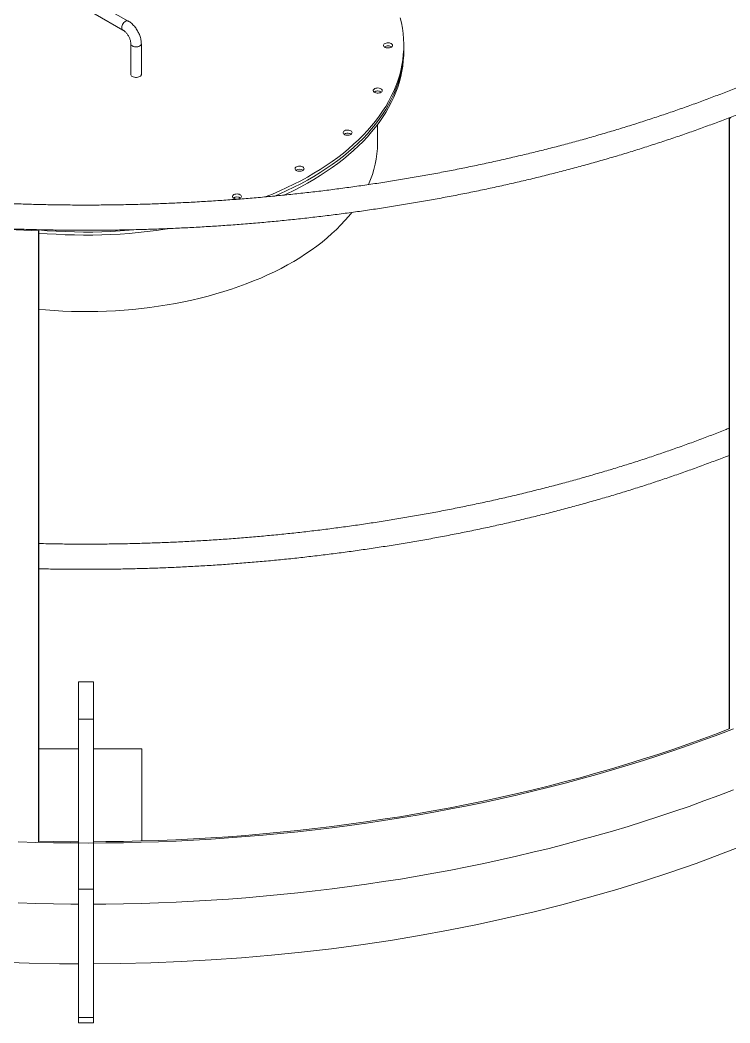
# Model space of a CAD drawing. Header units: millimetres. Extents: x 26816 to 90584, y 11074 to 56542.
# Drawn here: x 41623 to 42572, y 49100 to 50440 of the extents above; entities that cross this region are included whole.
import ezdxf

# ---------------------------------------------------------------- set-up
doc = ezdxf.new("R2010")
doc.units = ezdxf.units.MM
doc.layers.add('MAU_CAM', color=30, linetype='Continuous')

msp = doc.modelspace()

# ---------------------------------------------------------------- linework, layer by layer
at = {"layer": 'MAU_CAM', "linetype": 'Continuous', "lineweight": 0}
for p, q in [((41767, 50438.8), (41660.9, 50500.1)), ((41654, 50487.9), (41760, 50426.7)), ((41770.7, 50408.3), (41770.7, 50367.4)), ((41784.7, 50367.4), (41784.7, 50408.3)), ((42135.5, 50402.1), (42135.5, 50406.2)), ((42135.5, 50398.1), (42135.5, 50402.1)), ((42570.4, 50309.5), (42570.4, 49492.7)), ((42570.8, 50309.6), (42570.8, 49492.8)), ((42571.3, 50309.8), (42572.6, 50308.8)), ((42100.5, 50275.6), (42100.5, 50300.6)), ((41647.4, 50158.3), (41597.5, 50160.4)), ((41647.6, 50160), (41647.4, 50158.3)), ((41647.4, 50158.3), (41647.4, 49341.8)), ((41647.6, 50160), (41647.6, 49342.7)), ((41647.6, 49342.7), (41647.6, 50159.9)), ((41720.5, 49555.7), (41700.5, 49555.7)), ((41700.5, 49505.9), (41700.5, 49555.7)), ((41720.5, 49505.9), (41720.5, 49555.7)), ((41720.5, 49505.9), (41700.5, 49505.9)), ((41700.5, 49340.7), (41700.5, 49505.9)), ((41720.5, 49340.7), (41720.5, 49505.9)), ((41700.5, 49466), (41647.6, 49466)), ((41785.5, 49466), (41720.5, 49466)), ((41785.5, 49343), (41785.5, 49466)), ((41700.5, 49278.4), (41700.5, 49339.7)), ((41720.5, 49278.4), (41720.5, 49339.7)), ((41720.5, 49278.4), (41700.5, 49278.4)), ((41700.5, 49107), (41700.5, 49278.4)), ((41720.5, 49107), (41720.5, 49278.4)), ((41720.5, 49107), (41700.5, 49107)), ((41700.5, 49099.8), (41700.5, 49107)), ((41720.5, 49099.8), (41700.5, 49099.8)), ((41720.5, 49099.8), (41720.5, 49107))]:
    msp.add_line(p, q, dxfattribs=at)
at = {"layer": 'MAU_CAM', "linetype": 'Continuous', "lineweight": 0, "flags": 128}
for points in [[(41767, 50438.8), (41766.6, 50439), (41765.7, 50439.2), (41764.6, 50439), (41763.5, 50438.5), (41762.4, 50437.7), (41761.4, 50436.7), (41760.4, 50435.5), (41759.6, 50434.1), (41759.1, 50432.7), (41758.7, 50431.3), (41758.6, 50429.9), (41758.7, 50428.7), (41759.1, 50427.7), (41759.6, 50427), (41760, 50426.7)], [(41950.4, 50203.7), (41959.8, 50207.5), (41969.6, 50211.8), (41979.2, 50216.1), (41988.6, 50220.7), (41997.7, 50225.4), (42006.6, 50230.3), (42015.3, 50235.3), (42023.7, 50240.4), (42031.9, 50245.7), (42039.7, 50251.1), (42047.3, 50256.6), (42054.7, 50262.3), (42061.7, 50268.1), (42068.5, 50274), (42074.9, 50280), (42081.1, 50286.1), (42086.9, 50292.3), (42092.4, 50298.6), (42097.7, 50305), (42102.5, 50311.5), (42107.1, 50318.1), (42111.3, 50324.7), (42115.2, 50331.4), (42118.8, 50338.2), (42122, 50345), (42124.9, 50351.9), (42127.5, 50358.8), (42129.7, 50365.7), (42131.5, 50372.7), (42133, 50379.8), (42134.1, 50386.8), (42134.9, 50393.9), (42135.4, 50400.9), (42135.5, 50408), (42135.2, 50415.1), (42134.6, 50422.1), (42133.6, 50429.2), (42132.3, 50436.2), (42130.6, 50443.2)], [(42118.7, 50408.7), (42117.5, 50409.2), (42116.2, 50409.5), (42114.7, 50409.7), (42113.2, 50409.6), (42111.8, 50409.3), (42110.5, 50408.8), (42109.5, 50408.2), (42108.8, 50407.4), (42108.5, 50406.5), (42108.6, 50405.7), (42109, 50404.8), (42109.7, 50404.1), (42110.8, 50403.5), (42112.1, 50403), (42113.5, 50402.8), (42115, 50402.8), (42116.5, 50403), (42117.9, 50403.4), (42119, 50403.9), (42119.8, 50404.6), (42120.3, 50405.5), (42120.5, 50406.3), (42120.2, 50407.2), (42119.6, 50408), (42118.7, 50408.7)], [(41784.7, 50408.3), (41784.6, 50407.8), (41784.3, 50406.9), (41783.6, 50406.1), (41782.6, 50405.4), (41781.4, 50404.8), (41780, 50404.5), (41778.4, 50404.3), (41776.9, 50404.3), (41775.3, 50404.5), (41773.9, 50404.8), (41772.7, 50405.4), (41771.7, 50406.1), (41771.1, 50406.9), (41770.7, 50407.8), (41770.7, 50408.3)], [(41963.2, 50204.9), (41969.6, 50207.7), (41979.2, 50212.1), (41988.6, 50216.6), (41997.7, 50221.3), (42006.6, 50226.2), (42015.3, 50231.2), (42023.7, 50236.3), (42031.9, 50241.6), (42039.7, 50247), (42047.3, 50252.5), (42054.7, 50258.2), (42061.7, 50264), (42068.5, 50269.9), (42074.9, 50275.9), (42081.1, 50282), (42086.9, 50288.2), (42092.4, 50294.6), (42097.7, 50300.9), (42102.5, 50307.4), (42107.1, 50314), (42111.3, 50320.6), (42115.2, 50327.3), (42118.8, 50334.1), (42122, 50340.9), (42124.9, 50347.8), (42127.5, 50354.7), (42129.7, 50361.7), (42131.5, 50368.7), (42133, 50375.7), (42134.1, 50382.7), (42134.9, 50389.8), (42135.4, 50396.8), (42135.5, 50402.1)], [(41963.2, 50204.9), (41969.6, 50207.7), (41979.2, 50212.1), (41988.6, 50216.6), (41997.7, 50221.3), (42006.6, 50226.2), (42015.3, 50231.2), (42023.7, 50236.3), (42031.9, 50241.6), (42039.7, 50247), (42047.3, 50252.5), (42054.7, 50258.2), (42061.7, 50264), (42068.5, 50269.9), (42074.9, 50275.9), (42081.1, 50282), (42086.9, 50288.2), (42092.4, 50294.6), (42097.7, 50300.9), (42102.5, 50307.4), (42107.1, 50314), (42111.3, 50320.6), (42115.2, 50327.3), (42118.8, 50334.1), (42122, 50340.9), (42124.9, 50347.8), (42127.5, 50354.7), (42129.7, 50361.7), (42131.5, 50368.7), (42133, 50375.7), (42134.1, 50382.7), (42134.9, 50389.8), (42135.4, 50396.8), (42135.5, 50402.1)], [(41975.2, 50206.1), (41979.2, 50208), (41988.6, 50212.5), (41997.7, 50217.2), (42006.6, 50222.1), (42015.3, 50227.1), (42023.7, 50232.2), (42031.9, 50237.5), (42039.7, 50242.9), (42047.3, 50248.5), (42054.7, 50254.1), (42061.7, 50259.9), (42068.5, 50265.8), (42074.9, 50271.8), (42081.1, 50277.9), (42086.9, 50284.2), (42092.4, 50290.5), (42097.7, 50296.9), (42102.5, 50303.3), (42107.1, 50309.9), (42111.3, 50316.5), (42115.2, 50323.2), (42118.8, 50330), (42122, 50336.8), (42124.9, 50343.7), (42127.5, 50350.6), (42129.7, 50357.6), (42131.5, 50364.6), (42133, 50371.6), (42134.1, 50378.6), (42134.9, 50385.7), (42135.4, 50392.8), (42135.5, 50398.1)], [(41784.7, 50367.4), (41784.6, 50367), (41784.3, 50366.1), (41783.6, 50365.3), (41782.6, 50364.6), (41781.4, 50364), (41780, 50363.6), (41778.4, 50363.4), (41776.9, 50363.4), (41775.3, 50363.6), (41773.9, 50364), (41772.7, 50364.6), (41771.7, 50365.3), (41771.1, 50366.1), (41770.7, 50367), (41770.7, 50367.4)], [(42105, 50348.3), (42103.8, 50348.8), (42102.4, 50349.2), (42100.9, 50349.3), (42099.4, 50349.2), (42098, 50348.9), (42096.7, 50348.5), (42095.8, 50347.8), (42095.1, 50347), (42094.7, 50346.2), (42094.8, 50345.3), (42095.2, 50344.5), (42096, 50343.7), (42097, 50343.1), (42098.3, 50342.7), (42099.8, 50342.4), (42101.3, 50342.4), (42102.7, 50342.6), (42104.1, 50343), (42105.2, 50343.6), (42106.1, 50344.3), (42106.6, 50345.1), (42106.7, 50346), (42106.5, 50346.8), (42105.9, 50347.6), (42105, 50348.3)], [(42064.6, 50292.1), (42063.4, 50292.6), (42062, 50292.9), (42060.5, 50293.1), (42059, 50293), (42057.6, 50292.7), (42056.4, 50292.2), (42055.4, 50291.6), (42054.7, 50290.8), (42054.4, 50289.9), (42054.4, 50289.1), (42054.9, 50288.2), (42055.6, 50287.5), (42056.7, 50286.9), (42058, 50286.4), (42059.4, 50286.2), (42060.9, 50286.2), (42062.4, 50286.4), (42063.7, 50286.7), (42064.9, 50287.3), (42065.7, 50288), (42066.2, 50288.9), (42066.4, 50289.7), (42066.1, 50290.6), (42065.5, 50291.4), (42064.6, 50292.1)], [(42065.2, 50287.6), (42064.6, 50288), (42063.4, 50288.5)], [(42000.4, 50243.8), (41999.2, 50244.3), (41997.8, 50244.6), (41996.3, 50244.8), (41994.8, 50244.7), (41993.4, 50244.4), (41992.2, 50243.9), (41991.2, 50243.3), (41990.5, 50242.5), (41990.2, 50241.6), (41990.2, 50240.8), (41990.6, 50239.9), (41991.4, 50239.2), (41992.5, 50238.6), (41993.8, 50238.1), (41995.2, 50237.9), (41996.7, 50237.9), (41998.2, 50238), (41999.5, 50238.4), (42000.7, 50239), (42001.5, 50239.7), (42002, 50240.6), (42002.2, 50241.4), (42001.9, 50242.3), (42001.3, 50243.1), (42000.4, 50243.8)], [(41916.7, 50206.7), (41915.5, 50207.2), (41914.2, 50207.6), (41912.7, 50207.7), (41911.2, 50207.6), (41909.8, 50207.3), (41908.5, 50206.8), (41907.5, 50206.2), (41906.8, 50205.4), (41906.5, 50204.6), (41906.6, 50203.7), (41907, 50202.9), (41907.7, 50202.1), (41908.8, 50201.5), (41910.1, 50201.1), (41911.5, 50200.8), (41913, 50200.8), (41914.5, 50201), (41915.9, 50201.4), (41917, 50202), (41917.8, 50202.7), (41918.3, 50203.5), (41918.5, 50204.4), (41918.2, 50205.2), (41917.6, 50206), (41916.7, 50206.7)], [(41647.6, 50053.4), (41656.4, 50052.6), (41668.1, 50051.8), (41679.7, 50051.1), (41691.4, 50050.7), (41703.2, 50050.5), (41714.9, 50050.4), (41726.6, 50050.6), (41738.3, 50051), (41750, 50051.6), (41761.6, 50052.4), (41773.2, 50053.4), (41784.8, 50054.6), (41796.2, 50055.9), (41807.6, 50057.5), (41819, 50059.3), (41830.2, 50061.3), (41841.3, 50063.5), (41852.3, 50065.8), (41863.1, 50068.4), (41873.8, 50071.1), (41884.4, 50074.1), (41894.8, 50077.2), (41905.1, 50080.5), (41915.1, 50083.9), (41925, 50087.6), (41934.7, 50091.4), (41944.2, 50095.3), (41953.5, 50099.5), (41962.5, 50103.8), (41971.4, 50108.2), (41980, 50112.8), (41988.3, 50117.6), (41996.4, 50122.5), (42004.3, 50127.5), (42011.8, 50132.7), (42019.1, 50138), (42026.2, 50143.4), (42032.9, 50148.9), (42039.4, 50154.6), (42045.5, 50160.3), (42051.4, 50166.2), (42056.9, 50172.2), (42062.1, 50178.2), (42065.9, 50182.9)], [(41647.6, 50053.4), (41656.4, 50052.6), (41668.1, 50051.8), (41679.7, 50051.1), (41691.4, 50050.7), (41703.2, 50050.5), (41714.9, 50050.4), (41726.6, 50050.6), (41738.3, 50051), (41750, 50051.6), (41761.6, 50052.4), (41773.2, 50053.4), (41784.8, 50054.6), (41796.2, 50055.9), (41807.6, 50057.5), (41819, 50059.3), (41830.2, 50061.3), (41841.3, 50063.5), (41852.3, 50065.8), (41863.1, 50068.4), (41873.8, 50071.1), (41884.4, 50074.1), (41894.8, 50077.2), (41905.1, 50080.5), (41915.1, 50083.9), (41925, 50087.6), (41934.7, 50091.4), (41944.2, 50095.3), (41953.5, 50099.5), (41962.5, 50103.8), (41971.4, 50108.2), (41980, 50112.8), (41988.3, 50117.6), (41996.4, 50122.5), (42004.3, 50127.5), (42011.8, 50132.7), (42019.1, 50138), (42026.2, 50143.4), (42032.9, 50148.9), (42039.4, 50154.6), (42045.5, 50160.3), (42051.4, 50166.2), (42056.9, 50172.2), (42062.1, 50178.2), (42065.9, 50182.9)], [(41647.6, 50155.4), (41658.6, 50154.5), (41670.7, 50153.8), (41682.9, 50153.2), (41695.2, 50152.9), (41707.4, 50152.7), (41719.7, 50152.8), (41731.9, 50153), (41744.1, 50153.5), (41756.3, 50154.1), (41768.5, 50155), (41780.6, 50156.1), (41792.6, 50157.3), (41804.6, 50158.8), (41816.5, 50160.5), (41823.2, 50161.5)], [(41647.6, 50159.5), (41658.6, 50158.6), (41670.7, 50157.9), (41682.9, 50157.3), (41695.2, 50157), (41707.4, 50156.8), (41719.7, 50156.8), (41731.9, 50157.1), (41744.1, 50157.6), (41756.3, 50158.2), (41768.5, 50159.1), (41778.5, 50160)], [(41647.6, 50159.5), (41658.6, 50158.6), (41670.7, 50157.9), (41682.9, 50157.3), (41695.2, 50157), (41707.4, 50156.8), (41719.7, 50156.8), (41731.9, 50157.1), (41744.1, 50157.6), (41756.3, 50158.2), (41768.5, 50159.1), (41778.5, 50160)], [(41620.2, 49341.7), (41643.6, 49341.1), (41667.1, 49340.6), (41690.5, 49340.3), (41714, 49340.2), (41737.4, 49340.4), (41760.9, 49340.7), (41784.3, 49341.2), (41807.8, 49342), (41831.2, 49342.9), (41854.5, 49344.1), (41877.9, 49345.5), (41901.2, 49347), (41924.4, 49348.8), (41947.7, 49350.8), (41970.8, 49352.9), (41993.9, 49355.3), (42016.9, 49357.9), (42039.9, 49360.7), (42062.8, 49363.6), (42085.6, 49366.8), (42108.3, 49370.2), (42130.9, 49373.8), (42153.5, 49377.6), (42175.9, 49381.5), (42198.2, 49385.7), (42220.4, 49390.1), (42242.5, 49394.6), (42264.5, 49399.4), (42286.4, 49404.3), (42308.1, 49409.4), (42329.7, 49414.7), (42351.1, 49420.2), (42372.4, 49425.9), (42393.5, 49431.8), (42414.5, 49437.9), (42435.3, 49444.1), (42456, 49450.5), (42476.4, 49457.2), (42496.7, 49463.9), (42516.9, 49470.9), (42536.8, 49478), (42556.6, 49485.3), (42576.1, 49492.8)], [(41720.5, 49342), (41737.4, 49342.1), (41760.8, 49342.4), (41784.2, 49343), (41807.6, 49343.7), (41830.9, 49344.7), (41854.3, 49345.8), (41877.6, 49347.2), (41900.8, 49348.7), (41924, 49350.5), (41947.2, 49352.5), (41970.3, 49354.6), (41993.4, 49357), (42016.4, 49359.6), (42039.3, 49362.4), (42062.1, 49365.3), (42084.9, 49368.5), (42107.5, 49371.9), (42130.1, 49375.4), (42152.6, 49379.2), (42175, 49383.2), (42197.3, 49387.3), (42219.5, 49391.7), (42241.5, 49396.2), (42263.4, 49401), (42285.2, 49405.9), (42306.9, 49411), (42328.5, 49416.3), (42349.8, 49421.8), (42371.1, 49427.5), (42392.2, 49433.4), (42413.1, 49439.4), (42433.9, 49445.7), (42454.5, 49452.1), (42475, 49458.7), (42495.2, 49465.4), (42515.3, 49472.4), (42535.2, 49479.5), (42554.9, 49486.8), (42571.5, 49493.1)], [(41720.5, 49258.6), (41737.4, 49258.7), (41760.9, 49259), (41784.3, 49259.6), (41807.8, 49260.3), (41831.2, 49261.3), (41854.5, 49262.4), (41877.9, 49263.8), (41901.2, 49265.4), (41924.4, 49267.1), (41947.7, 49269.1), (41970.8, 49271.3), (41993.9, 49273.7), (42016.9, 49276.2), (42039.9, 49279), (42062.8, 49282), (42085.6, 49285.2), (42108.3, 49288.6), (42130.9, 49292.1), (42153.5, 49295.9), (42175.9, 49299.9), (42198.2, 49304), (42220.4, 49308.4), (42242.5, 49313), (42264.5, 49317.7), (42286.4, 49322.6), (42308.1, 49327.8), (42329.7, 49333.1), (42351.1, 49338.6), (42372.4, 49344.3), (42393.5, 49350.2), (42414.5, 49356.2), (42435.3, 49362.5), (42456, 49368.9), (42476.4, 49375.5), (42496.7, 49382.3), (42516.9, 49389.2), (42536.8, 49396.4), (42556.6, 49403.7), (42576.1, 49411.2)], [(41647.6, 49342.7), (41667.2, 49342.3), (41690.6, 49342), (41700.5, 49342)], [(42594.1, 49338.7), (42560.4, 49325.6), (42526.2, 49312.9), (42491.3, 49300.8), (42456, 49289.2), (42420.1, 49278.2), (42383.7, 49267.7), (42346.9, 49257.7), (42309.6, 49248.4), (42272, 49239.6), (42233.9, 49231.3), (42195.5, 49223.7), (42156.7, 49216.6), (42117.6, 49210.1), (42078.3, 49204.3), (42038.7, 49199), (41998.8, 49194.3), (41958.8, 49190.2), (41918.6, 49186.8), (41878.2, 49183.9), (41837.8, 49181.7), (41797.2, 49180), (41756.6, 49179), (41720.5, 49178.7)], [(41620.2, 49260.1), (41643.6, 49259.4), (41667.1, 49258.9), (41690.5, 49258.6), (41700.5, 49258.6)], [(41700.5, 49178.7), (41675.3, 49178.9), (41634.7, 49179.7), (41594.1, 49181.2)]]:
    msp.add_lwpolyline(points, dxfattribs=at)
at = {"layer": 'MAU_CAM', "linetype": 'Continuous', "lineweight": 0}
for centre, radius, start, end in [((42114.2, 50397.7), 7.9, 87.736, 125.2728), ((42114.5, 50396.9), 8.73, 56.2737, 123.7263), ((42114.8, 50397.7), 7.9, 54.7276, 92.264), ((42100.6, 50336.8), 8.49, 78.8719, 124.0253), ((42100.7, 50336.6), 8.73, 56.2737, 123.7263), ((42101.4, 50338.1), 7.03, 53.9479, 83.0171), ((42060.4, 50280.2), 8.86, 70.444, 123.3462), ((42060.4, 50280.3), 8.73, 56.2737, 123.7263), ((41963.2, 50276.3), 137.2, 335.8728, 359.7037), ((41996.2, 50232), 8.73, 56.2737, 123.7263), ((41912.5, 50194.9), 8.73, 56.2692, 123.7308), ((41912.5, 50194.9), 8.73, 56.2737, 123.7263)]:
    msp.add_arc(centre, radius, start, end, dxfattribs=at)
for points, knots in [([(40450.1, 51596.6), (40447.8, 51594.8), (40441.2, 51589.4), (40430.4, 51580.5), (40417.9, 51569.8), (40405.6, 51559), (40393.6, 51548.1), (40381.9, 51537.1), (40370.5, 51526), (40359.3, 51514.8), (40348.4, 51503.5), (40337.8, 51492.1), (40327.4, 51480.7), (40317.4, 51469.1), (40307.6, 51457.5), (40298.1, 51445.8), (40288.9, 51434), (40280, 51422.1), (40271.4, 51410.1), (40263.1, 51398.1), (40255, 51386), (40247.3, 51373.9), (40239.9, 51361.7), (40232.8, 51349.4), (40225.9, 51337), (40219.4, 51324.6), (40213.2, 51312.2), (40207.3, 51299.7), (40201.7, 51287.2), (40196.4, 51274.6), (40191.4, 51261.9), (40186.7, 51249.3), (40182.4, 51236.6), (40178.3, 51223.8), (40174.6, 51211.1), (40171.2, 51198.3), (40168.1, 51185.4), (40165.3, 51172.6), (40162.8, 51159.7), (40160.6, 51146.9), (40158.8, 51134), (40157.3, 51121), (40156, 51108.1), (40155.1, 51095.2), (40154.5, 51082.3), (40154.3, 51069.3), (40154.3, 51056.4), (40154.7, 51043.4), (40155.4, 51030.5), (40156.4, 51017.6), (40157.7, 51004.7), (40159.3, 50991.8), (40161.2, 50978.9), (40163.5, 50966), (40166, 50953.2), (40168.9, 50940.3), (40172.1, 50927.5), (40175.6, 50914.7), (40179.5, 50902), (40183.6, 50889.3), (40188, 50876.6), (40192.8, 50864), (40197.8, 50851.3), (40203.2, 50838.8), (40208.9, 50826.3), (40214.9, 50813.8), (40221.2, 50801.4), (40227.8, 50789), (40234.7, 50776.7), (40241.9, 50764.5), (40249.4, 50752.3), (40257.2, 50740.1), (40265.3, 50728.1), (40273.7, 50716.1), (40282.4, 50704.2), (40291.4, 50692.3), (40300.6, 50680.5), (40310.2, 50668.9), (40320, 50657.2), (40330.2, 50645.7), (40340.6, 50634.3), (40351.3, 50622.9), (40362.2, 50611.7), (40373.5, 50600.5), (40385, 50589.4), (40396.8, 50578.5), (40408.8, 50567.6), (40421.2, 50556.8), (40433.7, 50546.2), (40446.6, 50535.6), (40459.7, 50525.2), (40473, 50514.8), (40486.6, 50504.6), (40500.5, 50494.5), (40514.6, 50484.5), (40528.9, 50474.6), (40543.5, 50464.9), (40558.3, 50455.3), (40573.4, 50445.8), (40588.7, 50436.4), (40604.2, 50427.2), (40619.9, 50418.1), (40635.9, 50409.1), (40652.1, 50400.2), (40668.4, 50391.5), (40685, 50383), (40701.8, 50374.5), (40718.9, 50366.2), (40736.1, 50358.1), (40753.5, 50350.1), (40771.1, 50342.2), (40788.9, 50334.5), (40806.9, 50327), (40825, 50319.6), (40843.4, 50312.3), (40861.9, 50305.2), (40880.6, 50298.3), (40899.4, 50291.5), (40918.4, 50284.8), (40937.6, 50278.4), (40956.9, 50272), (40976.4, 50265.9), (40996.1, 50259.9), (41015.9, 50254.1), (41035.8, 50248.4), (41055.8, 50242.9), (41076, 50237.6), (41096.3, 50232.4), (41116.8, 50227.4), (41137.3, 50222.6), (41158, 50217.9), (41178.8, 50213.5), (41199.7, 50209.2), (41220.7, 50205), (41241.8, 50201.1), (41263, 50197.3), (41284.3, 50193.7), (41305.6, 50190.2), (41327.1, 50187), (41348.6, 50183.9), (41370.2, 50181), (41391.9, 50178.3), (41413.6, 50175.7), (41435.4, 50173.3), (41457.2, 50171.2), (41479.1, 50169.2), (41501.1, 50167.3), (41523.1, 50165.7), (41545.1, 50164.2), (41567.2, 50163), (41589.3, 50161.9), (41611.4, 50161), (41633.5, 50160.2), (41655.7, 50159.7), (41677.8, 50159.3), (41700, 50159.1), (41722.1, 50159.1), (41744.3, 50159.3), (41766.5, 50159.7), (41788.6, 50160.2), (41810.8, 50161), (41832.9, 50161.9), (41855, 50163), (41877, 50164.3), (41899, 50165.7), (41921, 50167.4), (41943, 50169.2), (41964.9, 50171.2), (41986.7, 50173.4), (42008.5, 50175.8), (42030.2, 50178.3), (42051.9, 50181.1), (42073.5, 50184), (42095, 50187.1), (42116.5, 50190.3), (42137.8, 50193.8), (42159.1, 50197.4), (42180.3, 50201.2), (42201.4, 50205.2), (42222.4, 50209.3), (42243.3, 50213.6), (42264.1, 50218.1), (42284.7, 50222.8), (42305.3, 50227.6), (42325.7, 50232.6), (42346, 50237.8), (42366.2, 50243.1), (42386.3, 50248.6), (42406.2, 50254.3), (42426, 50260.1), (42445.6, 50266.1), (42465.1, 50272.3), (42484.4, 50278.6), (42503.6, 50285.1), (42522.6, 50291.7), (42541.4, 50298.5), (42560.1, 50305.5), (42578.6, 50312.6), (42597, 50319.9), (42609.2, 50324.8), (42615.3, 50327.3)], [0, 0, 0, 0, 0.002677, 0.007754, 0.01283, 0.017907, 0.022982, 0.028058, 0.033132, 0.038207, 0.04328, 0.048352, 0.053424, 0.058495, 0.063564, 0.068633, 0.0737, 0.078766, 0.08383, 0.088893, 0.093955, 0.099014, 0.104072, 0.109128, 0.114182, 0.119234, 0.124284, 0.129332, 0.134377, 0.139421, 0.144462, 0.149501, 0.154538, 0.159573, 0.164606, 0.169636, 0.174665, 0.179692, 0.184717, 0.189741, 0.194763, 0.199784, 0.204804, 0.209823, 0.214841, 0.219859, 0.224877, 0.229894, 0.234912, 0.23993, 0.244948, 0.249967, 0.254987, 0.260008, 0.26503, 0.270054, 0.275079, 0.280106, 0.285135, 0.290166, 0.295199, 0.300234, 0.305271, 0.31031, 0.315351, 0.320394, 0.32544, 0.330488, 0.335537, 0.340589, 0.345643, 0.350699, 0.355756, 0.360816, 0.365876, 0.370939, 0.376003, 0.381069, 0.386135, 0.391203, 0.396272, 0.401343, 0.406414, 0.411486, 0.416559, 0.421632, 0.426706, 0.431781, 0.436856, 0.441932, 0.447008, 0.452084, 0.457161, 0.462238, 0.467315, 0.472392, 0.477469, 0.482546, 0.487624, 0.492701, 0.497778, 0.502856, 0.507933, 0.51301, 0.518087, 0.523164, 0.52824, 0.533317, 0.538393, 0.543469, 0.548545, 0.553621, 0.558696, 0.563772, 0.568847, 0.573922, 0.578997, 0.584071, 0.589146, 0.59422, 0.599294, 0.604367, 0.609441, 0.614514, 0.619588, 0.624661, 0.629733, 0.634806, 0.639878, 0.644951, 0.650023, 0.655095, 0.660167, 0.665238, 0.67031, 0.675381, 0.680452, 0.685523, 0.690594, 0.695665, 0.700736, 0.705807, 0.710877, 0.715948, 0.721018, 0.726089, 0.731159, 0.736229, 0.741299, 0.746369, 0.751439, 0.756509, 0.761579, 0.766649, 0.771719, 0.776789, 0.781859, 0.786929, 0.791999, 0.797069, 0.802139, 0.807209, 0.812279, 0.817349, 0.822419, 0.827489, 0.832559, 0.83763, 0.8427, 0.847771, 0.852841, 0.857912, 0.862982, 0.868053, 0.873124, 0.878195, 0.883266, 0.888338, 0.893409, 0.898481, 0.903552, 0.908624, 0.913696, 0.918769, 0.923841, 0.928913, 0.933986, 0.939059, 0.944132, 0.949205, 0.954279, 0.959353, 0.964426, 0.969501, 0.974575, 0.979649, 0.984724, 0.989799, 0.994874, 1, 1, 1, 1]), ([(42602.3, 50358.5), (42599.2, 50357.2), (42590.2, 50353.5), (42575.1, 50347.4), (42556.9, 50340.3), (42538.6, 50333.4), (42520.2, 50326.6), (42501.5, 50320), (42482.7, 50313.6), (42463.7, 50307.3), (42444.6, 50301.1), (42425.3, 50295.1), (42405.9, 50289.3), (42386.3, 50283.6), (42366.6, 50278.1), (42346.8, 50272.8), (42326.8, 50267.6), (42306.7, 50262.6), (42286.4, 50257.8), (42266.1, 50253.1), (42245.6, 50248.6), (42225, 50244.2), (42204.3, 50240.1), (42183.5, 50236.1), (42162.6, 50232.2), (42141.6, 50228.6), (42120.6, 50225.1), (42099.4, 50221.8), (42078.1, 50218.7), (42056.8, 50215.7), (42035.4, 50212.9), (42014, 50210.3), (41992.4, 50207.9), (41970.9, 50205.7), (41949.2, 50203.6), (41927.5, 50201.7), (41905.8, 50200), (41884, 50198.5), (41862.2, 50197.2), (41840.4, 50196), (41818.5, 50195), (41796.6, 50194.2), (41774.7, 50193.6), (41752.8, 50193.1), (41730.8, 50192.9), (41708.9, 50192.8), (41687, 50192.9), (41665, 50193.2), (41643.1, 50193.7), (41621.2, 50194.3), (41599.3, 50195.2), (41577.5, 50196.2), (41555.6, 50197.4), (41533.8, 50198.7), (41512, 50200.3), (41490.3, 50202), (41468.6, 50203.9), (41447, 50206), (41425.4, 50208.3), (41403.9, 50210.7), (41382.5, 50213.4), (41361.1, 50216.2), (41339.8, 50219.2), (41318.5, 50222.3), (41297.4, 50225.7), (41276.3, 50229.2), (41255.4, 50232.8), (41234.5, 50236.7), (41213.7, 50240.7), (41193, 50244.9), (41172.4, 50249.3), (41152, 50253.8), (41131.7, 50258.5), (41111.4, 50263.4), (41091.3, 50268.4), (41071.4, 50273.6), (41051.5, 50279), (41031.9, 50284.5), (41012.3, 50290.2), (40992.9, 50296.1), (40973.6, 50302.1), (40954.5, 50308.3), (40935.6, 50314.6), (40916.8, 50321.1), (40898.2, 50327.7), (40879.7, 50334.5), (40861.5, 50341.4), (40843.4, 50348.5), (40825.4, 50355.8), (40807.7, 50363.2), (40790.2, 50370.7), (40772.8, 50378.4), (40755.7, 50386.2), (40738.7, 50394.1), (40721.9, 50402.2), (40705.4, 50410.4), (40689, 50418.8), (40672.9, 50427.3), (40657, 50435.9), (40641.3, 50444.7), (40625.8, 50453.5), (40610.6, 50462.6), (40595.6, 50471.7), (40580.8, 50480.9), (40566.2, 50490.3), (40551.9, 50499.8), (40537.9, 50509.4), (40524, 50519.1), (40510.4, 50528.9), (40497.1, 50538.9), (40484, 50548.9), (40471.2, 50559), (40458.6, 50569.3), (40446.3, 50579.6), (40434.3, 50590.1), (40422.5, 50600.6), (40411, 50611.3), (40399.7, 50622), (40388.7, 50632.8), (40378, 50643.7), (40367.6, 50654.7), (40357.4, 50665.8), (40347.6, 50676.9), (40338, 50688.2), (40328.6, 50699.5), (40319.6, 50710.9), (40310.9, 50722.3), (40302.4, 50733.8), (40294.3, 50745.4), (40286.4, 50757.1), (40278.8, 50768.8), (40271.5, 50780.6), (40264.5, 50792.4), (40257.8, 50804.3), (40251.4, 50816.2), (40245.3, 50828.2), (40239.6, 50840.3), (40234.1, 50852.4), (40228.9, 50864.5), (40224, 50876.7), (40219.4, 50888.9), (40215.1, 50901.2), (40211.2, 50913.5), (40207.5, 50925.8), (40204.2, 50938.1), (40201.2, 50950.5), (40198.4, 50962.9), (40196, 50975.4), (40193.9, 50987.8), (40192.1, 51000.3), (40190.7, 51012.8), (40189.5, 51025.3), (40188.7, 51037.8), (40188.2, 51050.3), (40188, 51062.8), (40188.1, 51075.3), (40188.5, 51087.8), (40189.2, 51100.4), (40190.3, 51112.9), (40191.7, 51125.4), (40193.4, 51137.8), (40195.4, 51150.3), (40197.7, 51162.8), (40200.3, 51175.2), (40203.2, 51187.6), (40206.5, 51200), (40210.1, 51212.3), (40213.9, 51224.6), (40218.1, 51236.9), (40222.6, 51249.2), (40227.4, 51261.4), (40232.5, 51273.5), (40237.9, 51285.6), (40243.6, 51297.7), (40249.6, 51309.7), (40256, 51321.7), (40262.6, 51333.6), (40269.5, 51345.5), (40276.7, 51357.3), (40284.2, 51369), (40292, 51380.7), (40300.1, 51392.3), (40308.4, 51403.9), (40317.1, 51415.4), (40326.1, 51426.8), (40335.3, 51438.1), (40344.8, 51449.4), (40354.6, 51460.6), (40364.7, 51471.7), (40375.1, 51482.7), (40385.7, 51493.6), (40396.6, 51504.5), (40407.8, 51515.2), (40419.3, 51525.9), (40431, 51536.5), (40442.9, 51546.9), (40455.2, 51557.3), (40464.7, 51565.1), (40470, 51569.4), (40471.2, 51570.3)], [0, 0, 0, 0, 0.002679, 0.007773, 0.012868, 0.017962, 0.023057, 0.028152, 0.033248, 0.038343, 0.043439, 0.048535, 0.053631, 0.058727, 0.063824, 0.068921, 0.074018, 0.079115, 0.084212, 0.08931, 0.094407, 0.099505, 0.104603, 0.109701, 0.114799, 0.119898, 0.124996, 0.130095, 0.135194, 0.140293, 0.145392, 0.150491, 0.15559, 0.160689, 0.165789, 0.170888, 0.175988, 0.181087, 0.186187, 0.191286, 0.196386, 0.201486, 0.206586, 0.211686, 0.216785, 0.221885, 0.226985, 0.232085, 0.237185, 0.242285, 0.247384, 0.252484, 0.257584, 0.262683, 0.267783, 0.272883, 0.277982, 0.283081, 0.288181, 0.29328, 0.298379, 0.303478, 0.308577, 0.313676, 0.318775, 0.323873, 0.328972, 0.33407, 0.339168, 0.344266, 0.349364, 0.354462, 0.359559, 0.364657, 0.369754, 0.374851, 0.379948, 0.385044, 0.390141, 0.395237, 0.400333, 0.405429, 0.410525, 0.41562, 0.420715, 0.42581, 0.430905, 0.435999, 0.441093, 0.446187, 0.451281, 0.456375, 0.461468, 0.466561, 0.471654, 0.476747, 0.481839, 0.486932, 0.492024, 0.497116, 0.502208, 0.5073, 0.512391, 0.517483, 0.522574, 0.527666, 0.532757, 0.537849, 0.54294, 0.548032, 0.553123, 0.558215, 0.563307, 0.5684, 0.573492, 0.578585, 0.583679, 0.588773, 0.593867, 0.598962, 0.604058, 0.609155, 0.614253, 0.619351, 0.624451, 0.629552, 0.634654, 0.639758, 0.644863, 0.64997, 0.655078, 0.660189, 0.665301, 0.670415, 0.675532, 0.68065, 0.685771, 0.690895, 0.69602, 0.701149, 0.706279, 0.711412, 0.716548, 0.721686, 0.726826, 0.731969, 0.737114, 0.742261, 0.74741, 0.75256, 0.757713, 0.762866, 0.768021, 0.773177, 0.778333, 0.78349, 0.788646, 0.793803, 0.798959, 0.804114, 0.809268, 0.814421, 0.819573, 0.824723, 0.82987, 0.835016, 0.84016, 0.845302, 0.850441, 0.855578, 0.860712, 0.865844, 0.870974, 0.876101, 0.881225, 0.886348, 0.891468, 0.896585, 0.901701, 0.906815, 0.911926, 0.917036, 0.922144, 0.92725, 0.932355, 0.937459, 0.942561, 0.947662, 0.952761, 0.95786, 0.962958, 0.968055, 0.973151, 0.978246, 0.983341, 0.988435, 0.993529, 0.998623, 1, 1, 1, 1]), ([(41784.7, 50408.3), (41784.6, 50408.8), (41784.6, 50410.1), (41784.4, 50412.4), (41783.9, 50415.2), (41783.1, 50417.9), (41782.1, 50420.6), (41780.9, 50423.3), (41779.5, 50425.8), (41778, 50428.3), (41776.3, 50430.7), (41774.4, 50432.9), (41772.4, 50434.9), (41770.3, 50436.7), (41768.4, 50438), (41767.3, 50438.6), (41767, 50438.8)], [0, 0, 0, 0, 0.043209, 0.120466, 0.197584, 0.274483, 0.351071, 0.427398, 0.503585, 0.579787, 0.656143, 0.732807, 0.809953, 0.887739, 0.966255, 1, 1, 1, 1]), ([(41760, 50426.7), (41760.2, 50426.6), (41760.8, 50426.2), (41761.8, 50425.5), (41763.1, 50424.4), (41764.4, 50423.1), (41765.6, 50421.5), (41766.8, 50419.9), (41767.8, 50418.1), (41768.7, 50416.2), (41769.5, 50414.4), (41770.1, 50412.6), (41770.4, 50410.9), (41770.6, 50409.4), (41770.7, 50408.6), (41770.7, 50408.3)], [0, 0, 0, 0, 0.04127, 0.119693, 0.199328, 0.280344, 0.362511, 0.445513, 0.528997, 0.6126, 0.69586, 0.778406, 0.859913, 0.940117, 1, 1, 1, 1]), ([(42570.4, 49894.6), (42568.7, 49893.9), (42561.1, 49890.8), (42547.4, 49885.5), (42529.2, 49878.6), (42510.8, 49871.9), (42492.2, 49865.3), (42473.5, 49858.9), (42454.7, 49852.6), (42435.6, 49846.5), (42416.4, 49840.6), (42397.1, 49834.8), (42377.6, 49829.2), (42358, 49823.7), (42338.3, 49818.4), (42318.4, 49813.3), (42298.4, 49808.3), (42278.2, 49803.5), (42258, 49798.8), (42237.6, 49794.4), (42217.1, 49790.1), (42196.5, 49786), (42175.9, 49782), (42155.1, 49778.2), (42134.2, 49774.6), (42113.2, 49771.2), (42092.1, 49767.9), (42071, 49764.8), (42049.8, 49761.9), (42028.5, 49759.2), (42007.2, 49756.6), (41985.7, 49754.2), (41964.3, 49752), (41942.7, 49750), (41921.2, 49748.2), (41899.5, 49746.5), (41877.9, 49745), (41856.2, 49743.7), (41834.5, 49742.6), (41812.7, 49741.7), (41790.9, 49740.9), (41769.1, 49740.3), (41747.3, 49739.9), (41725.5, 49739.7), (41703.7, 49739.7), (41681.9, 49739.8), (41663.2, 49740.1), (41651.8, 49740.4), (41647.6, 49740.5)], [0, 0, 0, 0, 0.006339, 0.028616, 0.050895, 0.073174, 0.095454, 0.117735, 0.140017, 0.1623, 0.184584, 0.206869, 0.229155, 0.251442, 0.273729, 0.296017, 0.318306, 0.340596, 0.362887, 0.385179, 0.407471, 0.429764, 0.452057, 0.474351, 0.496646, 0.518941, 0.541237, 0.563534, 0.585831, 0.608128, 0.630426, 0.652725, 0.675023, 0.697322, 0.719622, 0.741921, 0.764221, 0.786522, 0.808822, 0.831123, 0.853424, 0.875724, 0.898025, 0.920327, 0.942628, 0.964929, 0.98723, 1, 1, 1, 1]), ([(41647.6, 49706.8), (41649.2, 49706.7), (41658.1, 49706.5), (41674.4, 49706.2), (41696.4, 49706), (41718.5, 49706), (41740.5, 49706.2), (41762.6, 49706.5), (41784.6, 49707), (41806.6, 49707.7), (41828.6, 49708.6), (41850.6, 49709.7), (41872.5, 49710.9), (41894.4, 49712.4), (41916.3, 49714), (41938.1, 49715.8), (41959.9, 49717.8), (41981.6, 49719.9), (42003.3, 49722.3), (42024.9, 49724.8), (42046.5, 49727.5), (42068, 49730.4), (42089.4, 49733.4), (42110.7, 49736.7), (42132, 49740.1), (42153.1, 49743.7), (42174.2, 49747.4), (42195.2, 49751.4), (42216.1, 49755.5), (42236.9, 49759.8), (42257.5, 49764.2), (42278.1, 49768.9), (42298.5, 49773.7), (42318.9, 49778.6), (42339.1, 49783.8), (42359.1, 49789.1), (42379.1, 49794.6), (42398.9, 49800.2), (42418.6, 49806), (42438.1, 49812), (42457.5, 49818.1), (42476.7, 49824.4), (42495.7, 49830.8), (42514.6, 49837.5), (42533.4, 49844.2), (42551.9, 49851.2), (42564.3, 49855.9), (42570.4, 49858.3), (42570.4, 49858.3)], [0, 0, 0, 0, 0.004852, 0.027458, 0.050064, 0.07267, 0.095277, 0.117883, 0.140489, 0.163095, 0.185702, 0.208308, 0.230915, 0.253522, 0.276129, 0.298736, 0.321344, 0.343952, 0.366561, 0.389169, 0.411778, 0.434388, 0.456998, 0.479609, 0.50222, 0.524831, 0.547444, 0.570057, 0.59267, 0.615284, 0.637899, 0.660515, 0.683131, 0.705748, 0.728366, 0.750984, 0.773604, 0.796224, 0.818846, 0.841468, 0.864091, 0.886715, 0.90934, 0.931966, 0.954592, 0.97722, 0.999849, 1, 1, 1, 1])]:
    msp.add_open_spline(points, degree=3, knots=knots, dxfattribs=at)

doc.saveas('drawing.dxf')
